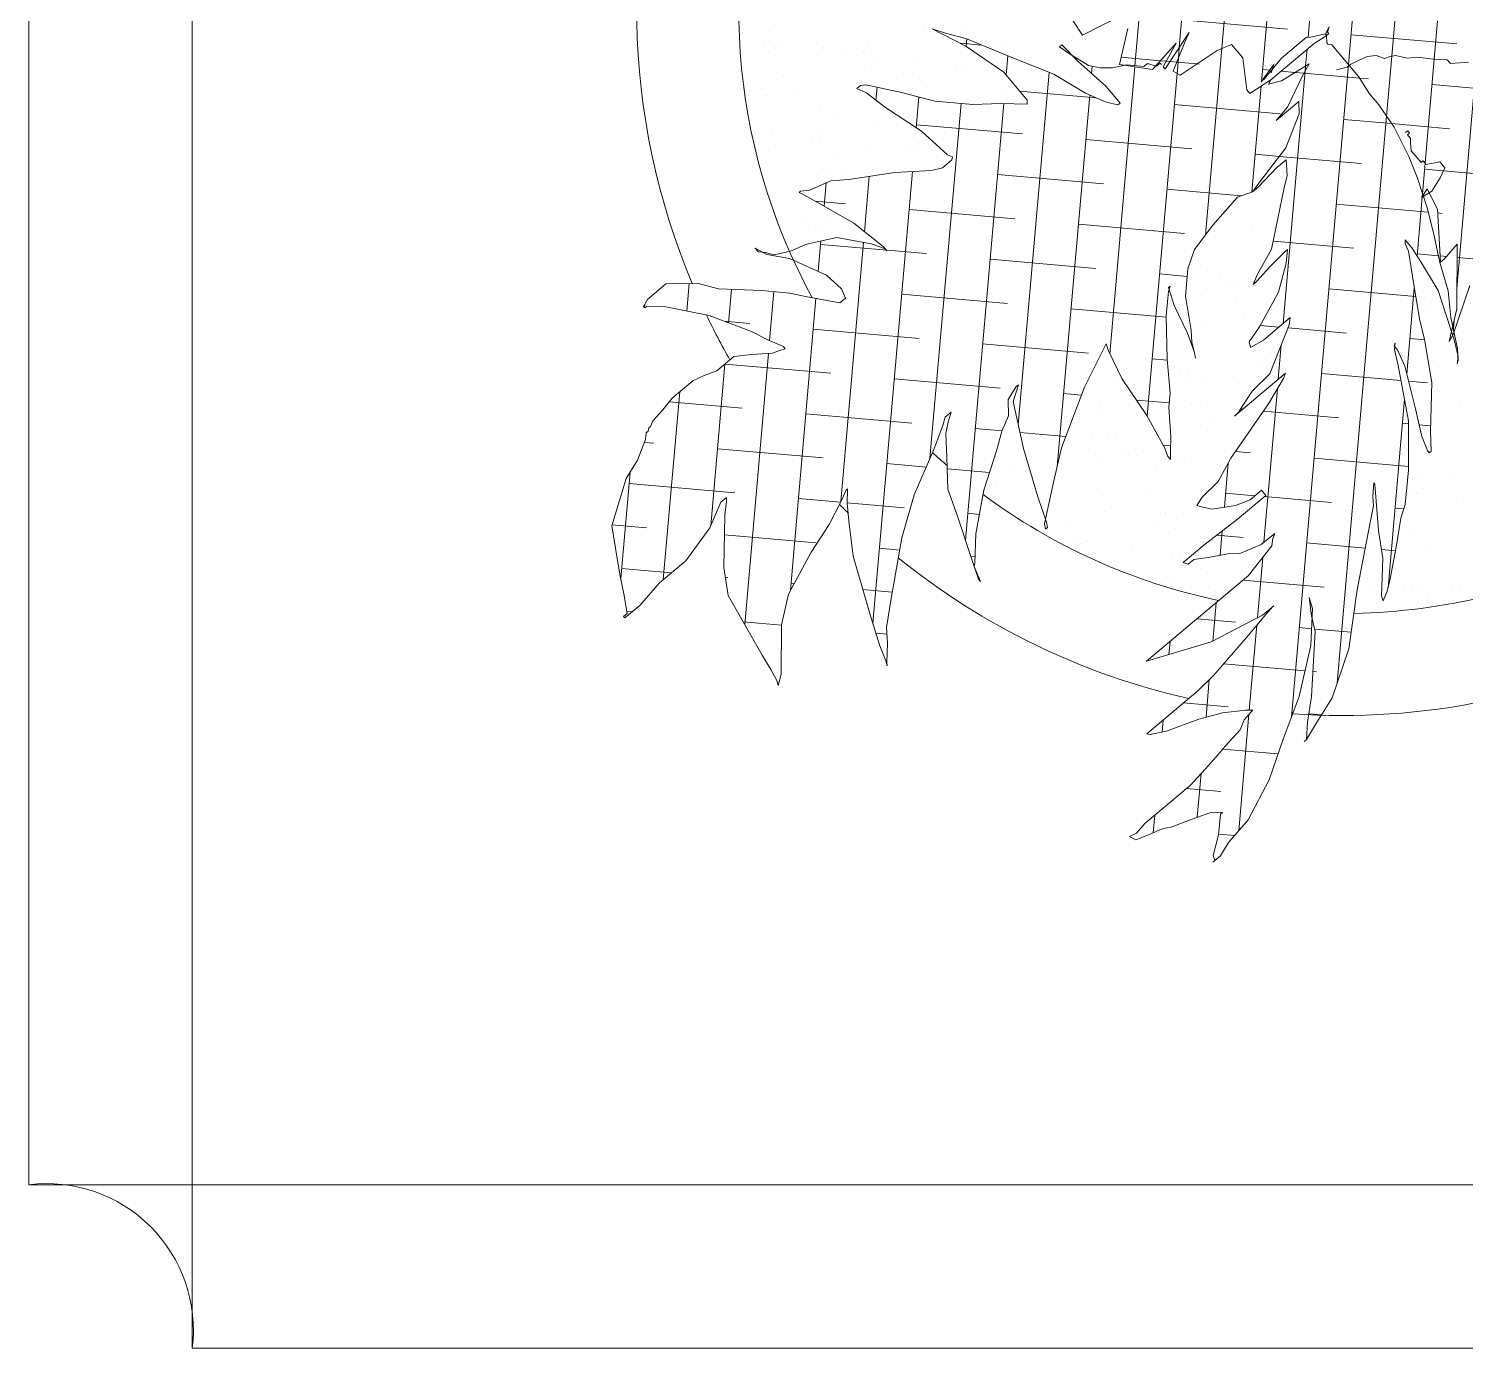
# Model space of a CAD drawing. Header units: inches. Extents: x 15 to 22798, y 21 to 21519.
# Drawn here: x 15832.98 to 15864.73, y 12987.85 to 13017.01 of the extents above; entities that cross this region are included whole.
import ezdxf

# ---------------------------------------------------------------- set-up
doc = ezdxf.new("R2010")
doc.units = ezdxf.units.IN
doc.header["$MEASUREMENT"] = 0
doc.layers.add('ARREDAMENTO', color=8, linetype='Continuous', lineweight=13)

msp = doc.modelspace()

# ---------------------------------------------------------------- linework, layer by layer
at = {"layer": 'ARREDAMENTO'}
for p, q in [((15836.596, 12987.852), (15836.596, 13045.669)), ((15832.983, 12991.465), (15832.983, 13042.055)), ((15858.411, 13016.597), (15858.92, 13022.42)), ((15863.109, 13016.403), (15863.597, 13021.98)), ((15857.432, 13016.193), (15857.935, 13021.938)), ((15864.047, 13016.339), (15864.515, 13021.686)), ((15859.352, 13016.572), (15859.764, 13021.284)), ((15862.15, 13016.219), (15862.523, 13020.475)), ((15860.23, 13015.826), (15860.601, 13020.068)), ((15861.259, 13016.818), (15861.388, 13018.288)), ((15856.27, 13016.868), (15857.113, 13017.297)), ((15858.464, 13017.205), (15860.804, 13017.001)), ((15849.346, 13016.953), (15849.346, 13016.953)), ((15852.758, 13016.992), (15852.758, 13016.992)), ((15852.953, 13017.005), (15853.242, 13016.914)), ((15853.696, 13016.627), (15852.953, 13017.005)), ((15853.242, 13016.914), (15853.694, 13016.792)), ((15853.611, 13016.947), (15853.611, 13016.947)), ((15856.057, 13017.19), (15856.27, 13016.868)), ((15857.272, 13017.014), (15857.086, 13016.218)), ((15858.099, 13016.122), (15858.627, 13016.926)), ((15858.627, 13016.926), (15858.536, 13016.711)), ((15861.28, 13016.816), (15861.64, 13016.896)), ((15861.633, 13016.835), (15861.713, 13016.902)), ((15861.724, 13017.05), (15861.64, 13016.896)), ((15861.64, 13016.896), (15861.668, 13016.863)), ((15861.686, 13016.934), (15861.724, 13017.05)), ((15861.713, 13016.902), (15861.686, 13016.934)), ((15849.235, 13016.67), (15849.235, 13016.67)), ((15849.352, 13016.76), (15849.352, 13016.76)), ((15849.539, 13016.735), (15849.539, 13016.735)), ((15850.545, 13016.603), (15850.545, 13016.603)), ((15851.533, 13016.618), (15851.533, 13016.618)), ((15853.572, 13016.69), (15854.044, 13016.649)), ((15853.694, 13016.792), (15854.786, 13016.346)), ((15854.531, 13016.049), (15853.696, 13016.627)), ((15853.698, 13016.626), (15853.712, 13016.785)), ((15854.153, 13016.76), (15854.153, 13016.76)), ((15854.511, 13016.647), (15854.511, 13016.647)), ((15855.812, 13016.65), (15855.766, 13016.612)), ((15855.766, 13016.612), (15855.962, 13016.471)), ((15856.175, 13016.287), (15855.812, 13016.65)), ((15856.03, 13016.74), (15856.03, 13016.74)), ((15857.818, 13016.109), (15858.342, 13016.687)), ((15858.342, 13016.687), (15858.058, 13016.171)), ((15858.536, 13016.711), (15858.274, 13016.074)), ((15858.39, 13016.355), (15858.411, 13016.597)), ((15858.991, 13012.454), (15859.352, 13016.572)), ((15859.249, 13016.531), (15859.568, 13016.659)), ((15859.568, 13016.659), (15859.815, 13016.366)), ((15860.433, 13015.883), (15861.39, 13016.686)), ((15860.672, 13016.362), (15861.219, 13016.82)), ((15861.219, 13016.82), (15861.28, 13016.816)), ((15861.39, 13016.686), (15861.633, 13016.835)), ((15861.668, 13016.863), (15861.67, 13016.698)), ((15861.67, 13016.698), (15861.697, 13016.666)), ((15861.697, 13016.666), (15861.784, 13016.655)), ((15861.784, 13016.655), (15862.373, 13015.953)), ((15862.208, 13016.878), (15864.548, 13016.673)), ((15849.335, 13016.477), (15849.335, 13016.477)), ((15850.425, 13016.423), (15850.425, 13016.423)), ((15851.03, 13016.422), (15851.03, 13016.422)), ((15851.424, 13016.487), (15851.424, 13016.487)), ((15851.61, 13016.463), (15851.61, 13016.463)), ((15851.745, 13016.286), (15851.745, 13016.286)), ((15852.616, 13016.33), (15852.616, 13016.33)), ((15854.585, 13015.985), (15854.622, 13016.413)), ((15854.786, 13016.346), (15855.637, 13016.003)), ((15855.143, 13016.364), (15855.143, 13016.364)), ((15855.962, 13016.471), (15856.247, 13016.293)), ((15856.786, 13015.743), (15856.175, 13016.287)), ((15856.247, 13016.293), (15856.403, 13016.2)), ((15857.124, 13016.38), (15857.994, 13016.303)), ((15857.909, 13016.185), (15857.989, 13016.252)), ((15857.989, 13016.252), (15858.016, 13016.219)), ((15858.016, 13016.219), (15857.989, 13016.252)), ((15857.994, 13016.303), (15858.124, 13016.292)), ((15858.124, 13016.292), (15858.206, 13016.285)), ((15858.206, 13016.285), (15858.355, 13016.272)), ((15858.355, 13016.272), (15858.804, 13016.233)), ((15858.361, 13016.023), (15858.39, 13016.355)), ((15858.429, 13015.982), (15859.249, 13016.531)), ((15859.815, 13016.366), (15859.902, 13015.66)), ((15860.285, 13015.898), (15860.672, 13016.362)), ((15861.204, 13016.186), (15861.237, 13016.557)), ((15862.202, 13016.227), (15862.354, 13016.299)), ((15862.354, 13016.299), (15862.566, 13016.394)), ((15862.566, 13016.394), (15862.76, 13016.417)), ((15862.76, 13016.417), (15862.949, 13016.353)), ((15862.949, 13016.353), (15863.068, 13016.397)), ((15862.993, 13015.074), (15863.109, 13016.403)), ((15863.068, 13016.397), (15863.188, 13016.415)), ((15863.188, 13016.415), (15863.451, 13016.357)), ((15863.451, 13016.357), (15863.644, 13016.38)), ((15863.644, 13016.38), (15863.793, 13016.366)), ((15863.786, 13013.363), (15864.047, 13016.339)), ((15863.793, 13016.366), (15864.027, 13016.34)), ((15864.027, 13016.34), (15864.335, 13016.32)), ((15864.335, 13016.32), (15864.404, 13016.239)), ((15864.404, 13016.239), (15864.805, 13016.269)), ((15864.547, 13011.271), (15864.983, 13016.26)), ((15849.666, 13015.957), (15849.666, 13015.957)), ((15851.618, 13016.098), (15851.618, 13016.098)), ((15852.321, 13016.015), (15852.321, 13016.015)), ((15853.495, 13016.214), (15853.495, 13016.214)), ((15853.682, 13016.19), (15853.682, 13016.19)), ((15854.164, 13016.079), (15854.164, 13016.079)), ((15855.052, 13015.428), (15854.531, 13016.049)), ((15854.852, 13008.26), (15855.533, 13016.045)), ((15855.637, 13016.003), (15856.335, 13015.587)), ((15856.196, 13016.116), (15856.196, 13016.116)), ((15856.336, 13016.038), (15856.336, 13016.038)), ((15856.403, 13016.2), (15856.665, 13016.142)), ((15856.474, 13016.021), (15856.488, 13016.181)), ((15856.665, 13016.142), (15856.934, 13016.145)), ((15856.875, 13009.828), (15857.43, 13016.167)), ((15856.934, 13016.145), (15857.246, 13016.213)), ((15857.086, 13016.218), (15857.818, 13016.109)), ((15857.246, 13016.213), (15857.629, 13016.172)), ((15857.629, 13016.172), (15857.709, 13016.239)), ((15857.698, 13008.455), (15858.361, 13016.023)), ((15857.709, 13016.239), (15857.909, 13016.185)), ((15858.058, 13016.171), (15858.099, 13016.122)), ((15858.274, 13016.074), (15858.429, 13015.982)), ((15858.804, 13016.233), (15858.85, 13016.229)), ((15860.501, 13016.218), (15860.239, 13015.86)), ((15860.254, 13016.106), (15860.409, 13016.092)), ((15860.444, 13016.032), (15860.501, 13016.218)), ((15860.445, 13016.089), (15860.461, 13016.088)), ((15860.656, 13016.071), (15860.97, 13016.043)), ((15861.283, 13016.235), (15860.668, 13015.858)), ((15860.706, 13010.494), (15861.195, 13016.077)), ((15860.805, 13015.278), (15861.135, 13015.972)), ((15860.888, 13001.798), (15862.15, 13016.219)), ((15860.97, 13016.043), (15861.166, 13016.026)), ((15861.135, 13015.972), (15861.283, 13016.235)), ((15861.166, 13016.026), (15862.395, 13015.918)), ((15861.195, 13016.077), (15861.204, 13016.186)), ((15861.883, 13016.098), (15862.122, 13016.16)), ((15862.122, 13016.16), (15862.202, 13016.227)), ((15862.373, 13015.953), (15862.615, 13015.572)), ((15849.198, 13015.677), (15849.198, 13015.677)), ((15849.878, 13015.624), (15849.878, 13015.624)), ((15851.283, 13015.687), (15851.363, 13015.754)), ((15851.5, 13015.591), (15851.283, 13015.687)), ((15851.363, 13015.754), (15851.484, 13015.772)), ((15851.484, 13015.772), (15852.27, 13015.598)), ((15851.707, 13015.429), (15851.732, 13015.717)), ((15852.679, 13015.902), (15852.679, 13015.902)), ((15852.814, 13015.716), (15852.814, 13015.716)), ((15854.88, 13015.633), (15856.57, 13015.485)), ((15856.574, 13015.887), (15856.574, 13015.887)), ((15857.101, 13015.368), (15856.786, 13015.743)), ((15859.902, 13015.66), (15859.971, 13015.579)), ((15859.971, 13015.579), (15860.433, 13015.883)), ((15860.017, 13013.399), (15860.222, 13015.744)), ((15860.239, 13015.86), (15860.285, 13015.898)), ((15860.381, 13015.784), (15860.433, 13015.883)), ((15860.668, 13015.858), (15860.381, 13015.784)), ((15862.395, 13015.918), (15862.594, 13015.901)), ((15863.998, 13015.778), (15866.338, 13015.574)), ((15849.285, 13015.529), (15849.285, 13015.529)), ((15851.895, 13015.283), (15851.5, 13015.591)), ((15852.27, 13015.598), (15853.009, 13015.411)), ((15852.597, 13014.823), (15852.656, 13015.5)), ((15852.901, 13007.519), (15853.587, 13015.36)), ((15853.009, 13015.411), (15853.848, 13015.336)), ((15853.685, 13005.706), (15854.53, 13015.356)), ((15853.848, 13015.336), (15854.47, 13015.358)), ((15854.003, 13015.469), (15854.003, 13015.469)), ((15854.364, 13015.371), (15854.364, 13015.371)), ((15854.47, 13015.358), (15855.047, 13015.341)), ((15854.495, 13015.559), (15854.495, 13015.559)), ((15855.047, 13015.341), (15855.052, 13015.428)), ((15855.715, 13007.339), (15856.432, 13015.545)), ((15856.335, 13015.587), (15856.793, 13015.388)), ((15856.793, 13015.388), (15857.055, 13015.33)), ((15857.055, 13015.33), (15857.101, 13015.368)), ((15858.3, 13015.334), (15860.64, 13015.129)), ((15861.051, 13015.401), (15860.55, 13014.98)), ((15861.063, 13015.132), (15861.051, 13015.401)), ((15862.615, 13015.572), (15862.82, 13015.327)), ((15862.82, 13015.327), (15863.158, 13014.832)), ((15850.478, 13015.203), (15850.478, 13015.203)), ((15850.489, 13015.27), (15850.489, 13015.27)), ((15850.847, 13015.157), (15850.847, 13015.157)), ((15852.714, 13014.746), (15851.895, 13015.283)), ((15860.55, 13014.98), (15860.805, 13015.278)), ((15860.763, 13014.38), (15861.063, 13015.132)), ((15861.897, 13002.549), (15862.993, 13015.074)), ((15862.044, 13015.006), (15863.103, 13014.913)), ((15849.42, 13014.721), (15849.42, 13014.721)), ((15850.432, 13014.756), (15850.432, 13014.756)), ((15851.674, 13014.821), (15851.674, 13014.821)), ((15852.603, 13014.889), (15854.943, 13014.684)), ((15853.286, 13014.225), (15852.714, 13014.746)), ((15863.103, 13014.913), (15864.384, 13014.801)), ((15863.158, 13014.832), (15863.485, 13014.188)), ((15863.459, 13014.751), (15863.414, 13014.713)), ((15863.455, 13014.664), (15863.5, 13014.702)), ((15863.523, 13014.582), (15863.455, 13014.664)), ((15863.5, 13014.702), (15863.459, 13014.751)), ((15850.299, 13014.605), (15850.299, 13014.605)), ((15850.486, 13014.581), (15850.486, 13014.581)), ((15851.492, 13014.448), (15851.492, 13014.448)), ((15852.532, 13014.626), (15852.532, 13014.626)), ((15852.841, 13014.565), (15852.841, 13014.565)), ((15852.863, 13014.575), (15852.863, 13014.575)), ((15856.346, 13014.561), (15858.686, 13014.357)), ((15860.194, 13013.624), (15860.763, 13014.38)), ((15863.519, 13014.495), (15863.523, 13014.582)), ((15863.535, 13014.314), (15863.519, 13014.495)), ((15849.338, 13014.308), (15849.338, 13014.308)), ((15850.763, 13014.236), (15850.763, 13014.236)), ((15852.371, 13014.332), (15852.371, 13014.332)), ((15852.557, 13014.308), (15852.557, 13014.308)), ((15853.177, 13013.939), (15853.382, 13014.111)), ((15853.4, 13014.182), (15853.286, 13014.225)), ((15853.382, 13014.111), (15853.4, 13014.182)), ((15860.09, 13014.234), (15860.618, 13014.188)), ((15860.775, 13014.112), (15860.57, 13013.94)), ((15860.618, 13014.188), (15862.43, 13014.029)), ((15860.793, 13013.766), (15860.775, 13014.112)), ((15863.485, 13014.188), (15863.675, 13013.708)), ((15863.754, 13014.053), (15863.535, 13014.314)), ((15863.8, 13014.091), (15863.754, 13014.053)), ((15863.868, 13014.009), (15863.8, 13014.091)), ((15864.169, 13014.067), (15863.868, 13014.009)), ((15864.279, 13013.937), (15864.169, 13014.067)), ((15850.534, 13013.927), (15850.534, 13013.927)), ((15850.7, 13013.881), (15850.7, 13013.881)), ((15850.975, 13013.903), (15850.975, 13013.903)), ((15851.108, 13013.677), (15852.122, 13013.832)), ((15851.453, 13012.525), (15851.56, 13013.746)), ((15851.639, 13003.876), (15852.512, 13013.854)), ((15852.122, 13013.832), (15852.938, 13013.877)), ((15852.938, 13013.877), (15853.177, 13013.939)), ((15854.393, 13013.789), (15856.733, 13013.585)), ((15860.57, 13013.94), (15860.155, 13013.508)), ((15860.732, 13013.492), (15860.793, 13013.766)), ((15863.675, 13013.708), (15863.894, 13013.03)), ((15863.834, 13013.906), (15866.174, 13013.702)), ((15863.994, 13013.42), (15864.176, 13013.712)), ((15864.176, 13013.712), (15864.279, 13013.937)), ((15850.007, 13013.393), (15850.041, 13013.421)), ((15850.11, 13013.34), (15850.007, 13013.393)), ((15850.041, 13013.421), (15850.235, 13013.445)), ((15850.235, 13013.445), (15850.707, 13013.646)), ((15850.559, 13013.09), (15850.604, 13013.602)), ((15850.707, 13013.646), (15851.108, 13013.677)), ((15858.136, 13013.462), (15859.778, 13013.318)), ((15860.03, 13013.403), (15859.697, 13013.291)), ((15860.03, 13013.403), (15860.194, 13013.624)), ((15860.155, 13013.508), (15860.03, 13013.403)), ((15860.421, 13013.439), (15860.421, 13013.439)), ((15860.449, 13012.141), (15860.732, 13013.492)), ((15863.892, 13013.473), (15863.762, 13013.28)), ((15863.762, 13013.28), (15863.994, 13013.42)), ((15864.115, 13013.021), (15863.892, 13013.473)), ((15850.509, 13013.118), (15850.11, 13013.34)), ((15850.365, 13013.199), (15851.035, 13013.14)), ((15851.218, 13012.712), (15850.509, 13013.118)), ((15859.697, 13013.291), (15859.153, 13012.668)), ((15860.633, 13013.107), (15860.633, 13013.107)), ((15860.657, 13013.241), (15860.657, 13013.241)), ((15861.88, 13013.134), (15863.913, 13012.956)), ((15863.666, 13011.986), (15863.78, 13013.291)), ((15863.782, 13013.31), (15863.786, 13013.363)), ((15850.584, 13012.785), (15850.584, 13012.785)), ((15852.439, 13013.017), (15854.779, 13012.812)), ((15863.894, 13013.03), (15864.045, 13012.434)), ((15864.183, 13011.854), (15864.115, 13013.021)), ((15864.12, 13012.938), (15864.22, 13012.929)), ((15850.158, 13012.73), (15850.158, 13012.73)), ((15850.367, 13012.566), (15850.367, 13012.566)), ((15850.516, 13012.617), (15850.516, 13012.617)), ((15851.864, 13012.197), (15851.218, 13012.712)), ((15851.246, 13012.45), (15851.246, 13012.45)), ((15856.183, 13012.69), (15858.523, 13012.485)), ((15859.153, 13012.668), (15858.748, 13012.133)), ((15859.198, 13012.524), (15859.198, 13012.524)), ((15860.02, 13012.666), (15860.02, 13012.666)), ((15849.297, 13012.019), (15849.04, 13012.164)), ((15849.04, 13012.164), (15849.108, 13012.082)), ((15849.817, 13012.093), (15850.17, 13012.25)), ((15850.17, 13012.25), (15850.843, 13012.397)), ((15850.433, 13011.644), (15850.492, 13012.32)), ((15850.485, 13012.245), (15852.825, 13012.04)), ((15850.843, 13012.397), (15851.602, 13012.255)), ((15850.931, 13006.559), (15851.432, 13012.287)), ((15851.433, 13012.426), (15851.433, 13012.426)), ((15851.602, 13012.255), (15851.791, 13012.192)), ((15851.791, 13012.192), (15851.905, 13012.148)), ((15851.946, 13012.099), (15851.864, 13012.197)), ((15851.905, 13012.148), (15851.946, 13012.099)), ((15858.748, 13012.133), (15858.603, 13011.705)), ((15860.133, 13011.57), (15860.449, 13012.141)), ((15860.485, 13012.313), (15862.266, 13012.157)), ((15860.804, 13012.134), (15860.759, 13012.096)), ((15860.77, 13011.827), (15860.804, 13012.134)), ((15863.405, 13012.341), (15863.401, 13012.254)), ((15863.401, 13012.254), (15863.476, 13012.095)), ((15863.556, 13012.162), (15863.405, 13012.341)), ((15863.784, 13011.797), (15863.556, 13012.162)), ((15864.045, 13012.434), (15864.172, 13011.844)), ((15864.552, 13012.247), (15864.263, 13011.921)), ((15864.544, 13010.822), (15864.552, 13012.247)), ((15849.108, 13012.082), (15849.256, 13012.067)), ((15849.256, 13012.067), (15849.457, 13012.013)), ((15849.794, 13011.935), (15849.297, 13012.019)), ((15849.457, 13012.013), (15849.817, 13012.093)), ((15850.611, 13011.563), (15849.794, 13011.935)), ((15854.229, 13011.917), (15856.569, 13011.713)), ((15860.759, 13012.096), (15860.41, 13011.748)), ((15860.607, 13011.19), (15860.77, 13011.827)), ((15863.476, 13012.095), (15863.591, 13011.357)), ((15863.596, 13012.047), (15863.596, 13012.047)), ((15863.67, 13012.034), (15864.14, 13011.993)), ((15864.172, 13011.844), (15864.35, 13011.215)), ((15864.175, 13011.99), (15864.314, 13011.978)), ((15864.263, 13011.921), (15864.183, 13011.854)), ((15864.55, 13011.957), (15866.01, 13011.83)), ((15850.944, 13011.259), (15850.611, 13011.563)), ((15857.973, 13011.59), (15858.587, 13011.536)), ((15858.603, 13011.705), (15858.546, 13011.102)), ((15858.88, 13011.771), (15858.88, 13011.771)), ((15859.32, 13011.577), (15859.32, 13011.577)), ((15860.042, 13011.355), (15860.133, 13011.57)), ((15860.41, 13011.748), (15860.121, 13011.422)), ((15863.599, 13011.712), (15863.599, 13011.712)), ((15864.129, 13011.224), (15863.784, 13011.797)), ((15846.657, 13011.026), (15847.066, 13011.37)), ((15847.066, 13011.37), (15847.775, 13011.381)), ((15847.527, 13010.772), (15847.58, 13011.378)), ((15847.775, 13011.381), (15848.227, 13011.259)), ((15848.227, 13011.259), (15849.184, 13011.228)), ((15848.447, 13010.51), (15848.512, 13011.25)), ((15849.184, 13011.228), (15849.802, 13011.163)), ((15849.356, 13010.118), (15849.451, 13011.2)), ((15851.035, 13011.057), (15850.944, 13011.259)), ((15858.17, 13011.203), (15858.159, 13011.055)), ((15858.209, 13011.319), (15858.17, 13011.203)), ((15858.175, 13011.29), (15858.209, 13011.319)), ((15858.296, 13010.891), (15858.175, 13011.29)), ((15858.653, 13011.475), (15858.653, 13011.475)), ((15858.657, 13011.372), (15858.657, 13011.372)), ((15859.015, 13011.259), (15859.015, 13011.259)), ((15859.533, 13011.359), (15859.533, 13011.359)), ((15859.719, 13011.335), (15859.719, 13011.335)), ((15860.121, 13011.422), (15860.042, 13011.355)), ((15860.064, 13011.407), (15860.1, 13011.404)), ((15860.073, 13011.446), (15860.073, 13011.446)), ((15860.186, 13010.419), (15860.607, 13011.19)), ((15861.716, 13011.262), (15863.635, 13011.094)), ((15863.438, 13009.383), (15863.604, 13011.279)), ((15863.591, 13011.357), (15863.719, 13010.602)), ((15864.497, 13010.115), (15864.129, 13011.224)), ((15864.35, 13011.215), (15864.415, 13010.63)), ((15864.829, 13011.339), (15864.461, 13010.251)), ((15846.572, 13010.872), (15846.657, 13011.026)), ((15846.6, 13010.84), (15846.572, 13010.872)), ((15846.591, 13010.851), (15846.596, 13010.916)), ((15846.634, 13010.868), (15846.6, 13010.84)), ((15847.063, 13010.866), (15846.634, 13010.868)), ((15848.022, 13010.671), (15847.063, 13010.866)), ((15849.802, 13011.163), (15850.151, 13011.094)), ((15849.816, 13004.6), (15850.381, 13011.051)), ((15850.151, 13011.094), (15850.91, 13010.952)), ((15850.91, 13010.952), (15851.035, 13011.057)), ((15852.275, 13011.145), (15854.615, 13010.94)), ((15858.159, 13011.055), (15858.121, 13010.661)), ((15858.595, 13010.28), (15858.296, 13010.891)), ((15858.546, 13011.102), (15858.675, 13010.347)), ((15859.651, 13011.057), (15859.651, 13011.057)), ((15863.822, 13011.066), (15863.822, 13011.066)), ((15864.18, 13010.953), (15864.18, 13010.953)), ((15848.96, 13010.317), (15848.022, 13010.671)), ((15848.355, 13010.545), (15848.917, 13010.496)), ((15856.019, 13010.818), (15858.121, 13010.634)), ((15858.121, 13010.661), (15858.145, 13009.707)), ((15858.934, 13010.551), (15858.934, 13010.551)), ((15859.863, 13010.724), (15859.863, 13010.724)), ((15860.865, 13010.627), (15860.273, 13010.131)), ((15860.843, 13010.469), (15860.865, 13010.627)), ((15863.719, 13010.602), (15863.834, 13010.142)), ((15863.862, 13010.789), (15863.862, 13010.789)), ((15864.376, 13010.097), (15864.544, 13010.822)), ((15864.415, 13010.63), (15864.561, 13009.946)), ((15864.468, 13010.378), (15864.485, 13010.565)), ((15849.331, 13010.128), (15848.96, 13010.317)), ((15850.321, 13010.373), (15852.661, 13010.168)), ((15858.71, 13009.959), (15858.595, 13010.28)), ((15858.675, 13010.347), (15858.687, 13010.079)), ((15859.959, 13010.089), (15860.186, 13010.419)), ((15860.204, 13010.451), (15860.613, 13010.416)), ((15860.413, 13009.386), (15860.843, 13010.469)), ((15860.814, 13010.398), (15862.103, 13010.285)), ((15864.461, 13010.251), (15864.376, 13010.097)), ((15864.692, 13010.326), (15864.692, 13010.326)), ((15849.662, 13009.988), (15849.331, 13010.128)), ((15849.537, 13009.883), (15849.703, 13009.939)), ((15849.703, 13009.939), (15849.662, 13009.988)), ((15854.065, 13010.045), (15856.405, 13009.841)), ((15856.74, 13009.947), (15856.315, 13009.09)), ((15856.792, 13010.047), (15856.74, 13009.947)), ((15856.843, 13009.894), (15856.792, 13010.047)), ((15858.687, 13010.079), (15858.744, 13009.849)), ((15858.744, 13009.849), (15858.71, 13009.959)), ((15858.868, 13009.984), (15858.868, 13009.984)), ((15859.982, 13009.969), (15859.959, 13010.089)), ((15860.273, 13010.131), (15859.982, 13009.969)), ((15860.598, 13009.263), (15860.665, 13010.021)), ((15863.161, 13009.995), (15863.18, 13010.066)), ((15863.23, 13009.914), (15863.161, 13009.995)), ((15863.18, 13010.066), (15863.168, 13009.918)), ((15863.168, 13009.918), (15863.249, 13009.568)), ((15863.397, 13009.553), (15863.23, 13009.914)), ((15863.506, 13010.163), (15863.835, 13010.134)), ((15863.834, 13010.142), (15863.992, 13009.19)), ((15864.577, 13009.765), (15864.497, 13010.115)), ((15864.561, 13009.946), (15864.573, 13009.678)), ((15848.055, 13006.023), (15848.367, 13009.597)), ((15848.192, 13009.45), (15848.568, 13009.766)), ((15848.371, 13009.6), (15850.707, 13009.396)), ((15848.568, 13009.766), (15848.956, 13009.813)), ((15848.807, 13003.844), (15849.331, 13009.834)), ((15848.956, 13009.813), (15849.418, 13009.839)), ((15849.418, 13009.839), (15849.537, 13009.883)), ((15857.142, 13009.283), (15856.843, 13009.894)), ((15857.809, 13009.718), (15858.146, 13009.688)), ((15858.145, 13009.707), (15858.212, 13008.957)), ((15858.744, 13009.849), (15858.767, 13009.729)), ((15858.767, 13009.729), (15858.744, 13009.849)), ((15860.416, 13009.856), (15860.416, 13009.856)), ((15864.033, 13009.677), (15864.033, 13009.677)), ((15864.555, 13009.607), (15864.577, 13009.765)), ((15864.573, 13009.678), (15864.555, 13009.607)), ((15847.662, 13009.227), (15847.908, 13009.35)), ((15847.908, 13009.35), (15848.192, 13009.45)), ((15852.111, 13009.273), (15854.451, 13009.069)), ((15857.692, 13008.466), (15857.142, 13009.283)), ((15858.408, 13009.477), (15858.408, 13009.477)), ((15858.594, 13009.453), (15858.594, 13009.453)), ((15858.989, 13009.275), (15858.989, 13009.275)), ((15859.6, 13009.32), (15859.6, 13009.32)), ((15860.755, 13009.395), (15859.628, 13008.449)), ((15860.019, 13009), (15860.413, 13009.386)), ((15860.158, 13009.577), (15860.158, 13009.577)), ((15860.386, 13008.724), (15860.716, 13009.279)), ((15860.716, 13009.279), (15860.755, 13009.395)), ((15861.553, 13009.39), (15863.311, 13009.236)), ((15863.249, 13009.568), (15863.48, 13008.344)), ((15863.628, 13008.607), (15863.397, 13009.553)), ((15847.008, 13004.841), (15847.37, 13008.983)), ((15847.206, 13008.845), (15847.662, 13009.227)), ((15854.808, 13009.105), (15854.626, 13008.813)), ((15854.74, 13008.77), (15854.854, 13009.143)), ((15854.854, 13009.143), (15854.808, 13009.105)), ((15856.315, 13009.09), (15855.81, 13007.749)), ((15855.855, 13008.946), (15856.248, 13008.911)), ((15857.036, 13009.239), (15857.036, 13009.239)), ((15858.212, 13008.957), (15858.178, 13008.65)), ((15858.55, 13009.194), (15858.55, 13009.194)), ((15859.707, 13008.515), (15860.019, 13009)), ((15860.283, 13005.661), (15860.58, 13009.049)), ((15863.478, 13009.222), (15863.893, 13009.186)), ((15863.992, 13009.19), (15863.966, 13008.112)), ((15846.997, 13008.586), (15847.206, 13008.845)), ((15847.141, 13008.765), (15848.754, 13008.624)), ((15854.626, 13008.813), (15854.633, 13008.458)), ((15854.967, 13007.736), (15854.74, 13008.77)), ((15856.654, 13008.762), (15856.654, 13008.762)), ((15857.464, 13008.805), (15858.188, 13008.742)), ((15858.178, 13008.65), (15858.224, 13007.994)), ((15858.326, 13008.832), (15858.326, 13008.832)), ((15858.684, 13008.719), (15858.684, 13008.719)), ((15858.881, 13008.674), (15858.881, 13008.674)), ((15859.551, 13007.522), (15860.386, 13008.724)), ((15863.025, 13004.657), (15863.389, 13008.824)), ((15864.623, 13008.659), (15864.623, 13008.659)), ((15846.724, 13008.218), (15846.774, 13008.343)), ((15846.774, 13008.343), (15846.997, 13008.586)), ((15850.158, 13008.501), (15852.497, 13008.296)), ((15853.24, 13008.429), (15853.184, 13008.243)), ((15853.366, 13008.534), (15853.24, 13008.429)), ((15853.248, 13008.074), (15853.309, 13008.348)), ((15853.309, 13008.348), (15853.366, 13008.534)), ((15854.633, 13008.458), (15854.492, 13008.117)), ((15856.684, 13008.533), (15856.684, 13008.533)), ((15858.088, 13007.74), (15857.692, 13008.466)), ((15859.093, 13008.342), (15859.093, 13008.342)), ((15859.628, 13008.449), (15859.707, 13008.515)), ((15859.764, 13008.604), (15859.808, 13008.6)), ((15860.272, 13008.559), (15861.939, 13008.413)), ((15863.48, 13008.344), (15863.479, 13007.258)), ((15863.491, 13008.526), (15863.491, 13008.526)), ((15863.768, 13008.001), (15863.628, 13008.607)), ((15846.614, 13007.932), (15846.626, 13008.08)), ((15846.626, 13008.08), (15846.671, 13008.118)), ((15846.626, 13008.08), (15846.671, 13008.118)), ((15846.671, 13008.118), (15846.626, 13008.08)), ((15846.671, 13008.118), (15846.689, 13008.189)), ((15846.689, 13008.189), (15846.724, 13008.218)), ((15853.184, 13008.243), (15852.986, 13007.715)), ((15853.271, 13007.537), (15853.248, 13008.074)), ((15853.901, 13008.174), (15854.494, 13008.122)), ((15854.492, 13008.117), (15854.372, 13007.682)), ((15854.89, 13008.087), (15855.904, 13007.998)), ((15856.494, 13008.087), (15856.494, 13008.087)), ((15857.015, 13008.013), (15857.015, 13008.013)), ((15858.224, 13007.994), (15858.215, 13007.681)), ((15859.039, 13008.133), (15859.039, 13008.133)), ((15863.343, 13008.291), (15863.48, 13008.279)), ((15863.708, 13008.259), (15863.969, 13008.236)), ((15863.894, 13007.689), (15863.768, 13008.001)), ((15863.966, 13008.112), (15863.98, 13007.678)), ((15846.435, 13007.475), (15846.614, 13007.932)), ((15846.59, 13007.87), (15846.8, 13007.852)), ((15848.204, 13007.729), (15850.544, 13007.524)), ((15852.986, 13007.715), (15852.549, 13006.709)), ((15854.372, 13007.682), (15854.095, 13006.81)), ((15854.817, 13007.871), (15854.817, 13007.871)), ((15855.283, 13006.666), (15854.967, 13007.736)), ((15855.81, 13007.749), (15855.624, 13006.953)), ((15856.404, 13007.711), (15856.404, 13007.711)), ((15856.852, 13007.974), (15856.852, 13007.974)), ((15857.227, 13007.68), (15857.227, 13007.68)), ((15858.049, 13007.811), (15858.218, 13007.796)), ((15858.152, 13007.572), (15858.088, 13007.74)), ((15858.215, 13007.681), (15858.22, 13007.49)), ((15863.935, 13007.64), (15863.894, 13007.689)), ((15863.98, 13007.678), (15863.935, 13007.64)), ((15846.189, 13007.074), (15846.435, 13007.475)), ((15851.948, 13007.401), (15852.817, 13007.325)), ((15853.297, 13006.836), (15853.271, 13007.537)), ((15856.71, 13007.485), (15856.71, 13007.485)), ((15857.284, 13007.595), (15857.284, 13007.595)), ((15857.47, 13007.57), (15857.47, 13007.57)), ((15858.22, 13007.49), (15858.152, 13007.572)), ((15858.476, 13007.438), (15858.476, 13007.438)), ((15858.537, 13007.443), (15858.537, 13007.443)), ((15859.267, 13007.005), (15859.551, 13007.522)), ((15859.408, 13006.435), (15859.494, 13007.418)), ((15859.654, 13007.67), (15859.985, 13007.641)), ((15861.389, 13007.518), (15863.479, 13007.336)), ((15845.867, 13006.025), (15846.189, 13007.074)), ((15846.067, 13004.861), (15846.272, 13007.209)), ((15853.28, 13007.285), (15854.22, 13007.203)), ((15854.662, 13007.342), (15854.662, 13007.342)), ((15855.02, 13007.229), (15855.02, 13007.229)), ((15857.899, 13007.239), (15857.899, 13007.239)), ((15859.355, 13007.322), (15859.355, 13007.322)), ((15863.479, 13007.258), (15863.4, 13006.496)), ((15863.702, 13007.137), (15863.702, 13007.137)), ((15864.475, 13007.075), (15864.475, 13007.075)), ((15846.25, 13006.957), (15848.59, 13006.752)), ((15851.047, 13006.811), (15850.945, 13006.586)), ((15851.081, 13006.84), (15851.047, 13006.811)), ((15851.073, 13006.527), (15851.081, 13006.84)), ((15853.51, 13006.235), (15853.297, 13006.836)), ((15854.095, 13006.81), (15853.911, 13005.849)), ((15854.374, 13006.973), (15854.374, 13006.973)), ((15855.624, 13006.953), (15855.434, 13006.07)), ((15857.78, 13006.812), (15857.78, 13006.812)), ((15858.918, 13006.658), (15859.267, 13007.005)), ((15859.092, 13006.913), (15859.092, 13006.913)), ((15859.435, 13006.746), (15860.084, 13006.69)), ((15860.227, 13006.81), (15859.976, 13006.599)), ((15860.323, 13006.695), (15860.227, 13006.81)), ((15862.709, 13006.973), (15862.687, 13006.676)), ((15862.736, 13006.941), (15862.709, 13006.973)), ((15862.815, 13005.922), (15862.736, 13006.941)), ((15863.498, 13006.777), (15863.498, 13006.777)), ((15863.685, 13006.752), (15863.685, 13006.752)), ((15863.811, 13006.854), (15863.811, 13006.854)), ((15848.28, 13006.548), (15848.037, 13005.982)), ((15848.405, 13006.653), (15848.28, 13006.548)), ((15848.367, 13006.259), (15848.401, 13006.566)), ((15848.401, 13006.566), (15848.405, 13006.653)), ((15849.994, 13006.629), (15850.925, 13006.548)), ((15850.945, 13006.586), (15850.674, 13006.053)), ((15851.073, 13006.535), (15852.334, 13006.424)), ((15851.107, 13006.139), (15851.073, 13006.527)), ((15852.549, 13006.709), (15852.279, 13005.759)), ((15855.479, 13006.108), (15855.283, 13006.666)), ((15855.57, 13006.591), (15855.57, 13006.591)), ((15856.705, 13006.698), (15856.705, 13006.698)), ((15858.8, 13006.475), (15858.918, 13006.658)), ((15858.875, 13006.455), (15858.8, 13006.475)), ((15859.138, 13006.396), (15858.875, 13006.455)), ((15859.657, 13006.471), (15859.138, 13006.396)), ((15859.976, 13006.599), (15859.657, 13006.471)), ((15859.696, 13006.17), (15860.323, 13006.695)), ((15860.19, 13006.621), (15860.19, 13006.621)), ((15860.294, 13006.671), (15861.775, 13006.542)), ((15862.705, 13006.469), (15862.637, 13006.134)), ((15862.687, 13006.676), (15862.705, 13006.469)), ((15863.179, 13006.419), (15863.37, 13006.402)), ((15863.4, 13006.496), (15863.305, 13006.194)), ((15864.691, 13006.62), (15864.691, 13006.62)), ((15848.348, 13005.103), (15848.367, 13006.259)), ((15851.201, 13005.356), (15851.107, 13006.139)), ((15853.828, 13005.278), (15853.51, 13006.235)), ((15853.738, 13006.302), (15853.993, 13006.279)), ((15855.502, 13005.988), (15855.479, 13006.108)), ((15855.914, 13006.15), (15855.914, 13006.15)), ((15856.759, 13006.344), (15856.759, 13006.344)), ((15857.995, 13006.291), (15857.995, 13006.291)), ((15858.111, 13006.292), (15858.111, 13006.292)), ((15858.354, 13006.178), (15858.354, 13006.178)), ((15858.952, 13005.601), (15859.696, 13006.17)), ((15862.637, 13006.134), (15862.345, 13004.609)), ((15863.305, 13006.194), (15863.203, 13005.552)), ((15846.048, 13004.953), (15845.867, 13006.025)), ((15845.873, 13006.047), (15846.636, 13005.98)), ((15848.037, 13005.982), (15847.502, 13005.255)), ((15848.36, 13005.829), (15850.38, 13005.652)), ((15850.674, 13006.053), (15850.276, 13005.441)), ((15853.911, 13005.849), (15853.896, 13005.197)), ((15855.434, 13006.07), (15855.457, 13005.95)), ((15855.457, 13005.95), (15855.502, 13005.988)), ((15857.953, 13006.018), (15857.953, 13006.018)), ((15858.323, 13005.959), (15858.323, 13005.959)), ((15859.239, 13005.82), (15859.821, 13005.769)), ((15859.315, 13005.374), (15859.362, 13005.915)), ((15860.52, 13005.859), (15860.224, 13005.611)), ((15860.481, 13005.744), (15860.52, 13005.859)), ((15862.671, 13005.959), (15862.671, 13005.959)), ((15862.907, 13005.304), (15862.815, 13005.922)), ((15863.519, 13005.872), (15863.519, 13005.872)), ((15851.784, 13005.529), (15852.232, 13005.49)), ((15852.279, 13005.759), (15852.044, 13004.421)), ((15856.159, 13005.713), (15856.159, 13005.713)), ((15856.163, 13005.547), (15856.163, 13005.547)), ((15856.245, 13005.631), (15856.245, 13005.631)), ((15856.345, 13005.688), (15856.345, 13005.688)), ((15857.351, 13005.556), (15857.351, 13005.556)), ((15858.496, 13005.218), (15858.952, 13005.601)), ((15860.224, 13005.611), (15859.752, 13005.41)), ((15859.942, 13004.929), (15860.458, 13005.585)), ((15860.458, 13005.585), (15860.481, 13005.744)), ((15861.225, 13005.647), (15862.522, 13005.533)), ((15862.877, 13005.502), (15863.188, 13005.475)), ((15863.203, 13005.552), (15863.069, 13004.856)), ((15863.866, 13005.577), (15863.866, 13005.577)), ((15847.502, 13005.255), (15846.921, 13004.768)), ((15850.276, 13005.441), (15849.771, 13004.517)), ((15851.588, 13004.039), (15851.201, 13005.356)), ((15853.803, 13005.353), (15853.899, 13005.344)), ((15853.976, 13004.847), (15853.828, 13005.278)), ((15853.896, 13005.197), (15853.878, 13005.126)), ((15856.522, 13005.434), (15856.522, 13005.434)), ((15858.231, 13005.44), (15858.231, 13005.44)), ((15858.417, 13005.416), (15858.417, 13005.416)), ((15858.61, 13005.175), (15858.496, 13005.218)), ((15858.735, 13005.28), (15858.61, 13005.175)), ((15859.05, 13005.322), (15858.735, 13005.28)), ((15859.483, 13005.407), (15859.05, 13005.322)), ((15859.423, 13005.283), (15859.423, 13005.283)), ((15859.752, 13005.41), (15859.483, 13005.407)), ((15860.137, 13003.99), (15860.254, 13005.326)), ((15862.883, 13004.477), (15862.907, 13005.304)), ((15846.135, 13004.525), (15846.048, 13004.953)), ((15846.086, 13005.085), (15847.184, 13004.989)), ((15848.44, 13004.484), (15848.348, 13005.103)), ((15848.38, 13004.884), (15848.426, 13004.88)), ((15853.878, 13005.126), (15854.017, 13004.798)), ((15854.017, 13004.798), (15853.976, 13004.847)), ((15857.687, 13003.038), (15859.942, 13004.929)), ((15858.206, 13004.902), (15858.206, 13004.902)), ((15858.876, 13005.091), (15858.876, 13005.091)), ((15859.819, 13004.826), (15861.611, 13004.67)), ((15862.56, 13004.87), (15862.56, 13004.87)), ((15863.069, 13004.856), (15863.008, 13004.582)), ((15846.211, 13004.088), (15846.135, 13004.525)), ((15846.921, 13004.768), (15846.489, 13004.266)), ((15849.771, 13004.517), (15849.623, 13003.837)), ((15849.83, 13004.757), (15849.899, 13004.751)), ((15851.418, 13004.618), (15852.068, 13004.561)), ((15858.008, 13004.742), (15858.008, 13004.742)), ((15859.208, 13004.571), (15859.208, 13004.571)), ((15862.345, 13004.609), (15862.155, 13003.31)), ((15862.727, 13004.682), (15862.727, 13004.682)), ((15863.008, 13004.582), (15862.917, 13004.367)), ((15863.371, 13004.596), (15863.371, 13004.596)), ((15863.566, 13004.738), (15863.566, 13004.738)), ((15863.706, 13004.692), (15863.706, 13004.692)), ((15864.445, 13004.622), (15864.445, 13004.622)), ((15864.632, 13004.597), (15864.632, 13004.597)), ((15846.489, 13004.266), (15846.158, 13003.989)), ((15849.193, 13003.17), (15848.44, 13004.484)), ((15852.044, 13004.421), (15851.942, 13003.78)), ((15859.149, 13003.476), (15859.223, 13004.327)), ((15859.198, 13004.495), (15859.198, 13004.495)), ((15860.503, 13004.26), (15860.253, 13004.05)), ((15860.28, 13004.017), (15860.469, 13004.232)), ((15860.469, 13004.232), (15860.503, 13004.26)), ((15861.283, 13004.441), (15861.354, 13004.195)), ((15861.331, 13004.037), (15861.283, 13004.441)), ((15861.354, 13004.195), (15861.316, 13003.384)), ((15862.917, 13004.367), (15862.883, 13004.477)), ((15863.916, 13004.436), (15863.916, 13004.436)), ((15846.131, 13004.021), (15846.211, 13004.088)), ((15846.158, 13003.989), (15846.131, 13004.021)), ((15846.203, 13004.131), (15846.317, 13004.122)), ((15848.771, 13003.907), (15849.623, 13003.832)), ((15851.794, 13003.377), (15851.588, 13004.039)), ((15858.801, 13003.972), (15859.657, 13003.897)), ((15860.253, 13004.05), (15859.118, 13003.46)), ((15859.893, 13003.554), (15860.28, 13004.017)), ((15861.411, 13003.687), (15861.331, 13004.037)), ((15849.623, 13003.837), (15849.611, 13002.742)), ((15851.709, 13003.65), (15851.95, 13003.629)), ((15851.942, 13003.78), (15851.96, 13003.434)), ((15859.171, 13002.726), (15859.893, 13003.554)), ((15859.959, 13001.952), (15860.123, 13003.829)), ((15861.061, 13003.775), (15861.333, 13003.751)), ((15861.331, 13002.257), (15861.411, 13003.687)), ((15861.398, 13003.745), (15862.208, 13003.674)), ((15851.922, 13003.04), (15851.794, 13003.377)), ((15851.96, 13003.434), (15851.95, 13003.007)), ((15859.118, 13003.46), (15858.033, 13003.134)), ((15858.18, 13003.178), (15858.206, 13003.473)), ((15861.316, 13003.384), (15861.062, 13002.253)), ((15862.155, 13003.31), (15861.787, 13002.222)), ((15849.381, 13002.854), (15849.193, 13003.17)), ((15851.956, 13002.93), (15851.922, 13003.04)), ((15851.95, 13003.007), (15851.956, 13002.93)), ((15858.033, 13003.134), (15857.687, 13003.038)), ((15859.391, 13002.978), (15861.189, 13002.82)), ((15849.513, 13002.604), (15849.381, 13002.854)), ((15849.547, 13002.494), (15849.513, 13002.604)), ((15849.611, 13002.742), (15849.547, 13002.494)), ((15858.823, 13002.378), (15859.171, 13002.726)), ((15859.002, 13001.795), (15859.075, 13002.629)), ((15861.361, 13002.805), (15861.447, 13002.798)), ((15857.696, 13001.432), (15858.823, 13002.378)), ((15858.506, 13002.112), (15859.494, 13002.026)), ((15861.062, 13002.253), (15860.705, 13001.314)), ((15861.247, 13001.686), (15861.331, 13002.257)), ((15861.787, 13002.222), (15861.422, 13001.638)), ((15858.03, 13001.469), (15858.053, 13001.732)), ((15858.842, 13001.754), (15858.131, 13001.491)), ((15859.368, 13001.89), (15858.842, 13001.754)), ((15859.877, 13001.954), (15859.368, 13001.89)), ((15859.726, 12999.285), (15859.951, 13001.862)), ((15859.756, 13001.52), (15859.847, 13001.735)), ((15859.847, 13001.735), (15859.991, 13001.911)), ((15860.036, 13001.949), (15859.877, 13001.954)), ((15859.991, 13001.911), (15860.036, 13001.949)), ((15860.898, 13001.903), (15860.927, 13001.9)), ((15861.22, 13001.302), (15861.247, 13001.686)), ((15861.274, 13001.87), (15861.552, 13001.846)), ((15857.771, 13001.411), (15857.696, 13001.432)), ((15858.131, 13001.491), (15857.771, 13001.411)), ((15859.422, 13001.155), (15859.756, 13001.52)), ((15861.422, 13001.638), (15861.22, 13001.302)), ((15859.278, 13000.979), (15859.422, 13001.155)), ((15859.371, 13001.093), (15860.592, 13000.986)), ((15860.705, 13001.314), (15860.394, 13000.413)), ((15861.22, 13001.302), (15861.174, 13001.263)), ((15861.174, 13001.263), (15861.22, 13001.302)), ((15858.989, 13000.653), (15859.278, 13000.979)), ((15858.654, 13000.289), (15858.989, 13000.653)), ((15858.809, 12999.584), (15858.893, 13000.549)), ((15860.394, 13000.413), (15859.934, 12999.527)), ((15857.652, 12999.448), (15858.654, 13000.289)), ((15858.572, 13000.22), (15859.33, 13000.154)), ((15857.463, 12999.234), (15857.652, 12999.448)), ((15857.836, 12999.243), (15857.869, 12999.631)), ((15858.696, 12999.545), (15858.211, 12999.361)), ((15859.088, 12999.68), (15858.696, 12999.545)), ((15859.209, 12999.698), (15859.088, 12999.68)), ((15859.369, 12999.692), (15859.209, 12999.698)), ((15859.278, 12999.199), (15859.323, 12999.654)), ((15859.323, 12999.654), (15859.369, 12999.692)), ((15859.934, 12999.527), (15859.501, 12999.025)), ((15857.311, 12999.162), (15857.463, 12999.234)), ((15857.452, 12999.086), (15857.311, 12999.162)), ((15857.771, 12999.214), (15857.452, 12999.086)), ((15857.983, 12999.309), (15857.771, 12999.214)), ((15858.09, 12999.343), (15857.983, 12999.309)), ((15858.211, 12999.361), (15858.09, 12999.343)), ((15859.16, 12998.739), (15859.278, 12999.199)), ((15859.279, 12999.215), (15859.638, 12999.184)), ((15859.501, 12999.025), (15859.319, 12998.733)), ((15859.319, 12998.733), (15859.149, 12998.59)), ((15859.149, 12998.59), (15859.194, 12998.628)), ((15859.194, 12998.628), (15859.16, 12998.739)), ((15890.8, 12991.465), (15832.983, 12991.465)), ((15887.186, 12987.852), (15836.596, 12987.852))]:
    msp.add_line(p, q, dxfattribs=at)
for centre, radius, start, end in [((15862.032, 13017.447), 15.613, 159.1424, 202.8703), ((15862.032, 13017.447), 13.358, 159.76, 208.5319), ((15862.032, 13017.447), 15.613, 205.6723, 209.7808), ((15862.032, 13017.447), 13.358, 227.2005, 229.0544), ((15862.032, 13017.447), 15.613, 224.5239, 225.5175), ((15862.032, 13017.447), 13.358, 233.4507, 258.1186), ((15862.032, 13017.447), 13.358, 271.0179, 296.6173), ((15862.032, 13017.447), 15.613, 230.9772, 257.3938), ((15862.032, 13017.447), 13.358, 263.0542, 263.1077), ((15862.032, 13017.447), 13.358, 266.9565, 267.0725), ((15862.032, 13017.447), 15.613, 265.9081, 297.3462), ((15833.385, 12988.254), 3.236, 352.8594, 97.1406)]:
    msp.add_arc(centre, radius, start, end, dxfattribs=at)

doc.saveas('drawing.dxf')
